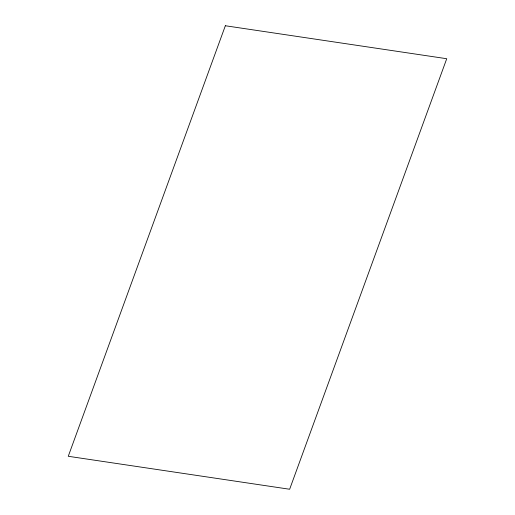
<?xml version="1.0" encoding="UTF-8"?>
<svg xmlns="http://www.w3.org/2000/svg" width="515" height="515" viewBox="0 0 515 515"><rect width="100%" height="100%" fill="white"/><g stroke="black" fill="none" stroke-linecap="round" stroke-linejoin="round"><path stroke-width="0.77" d="M225.351 25.75L68.263 456.284L289.649 489.25L446.737 58.716L225.351 25.75"/></g></svg>
